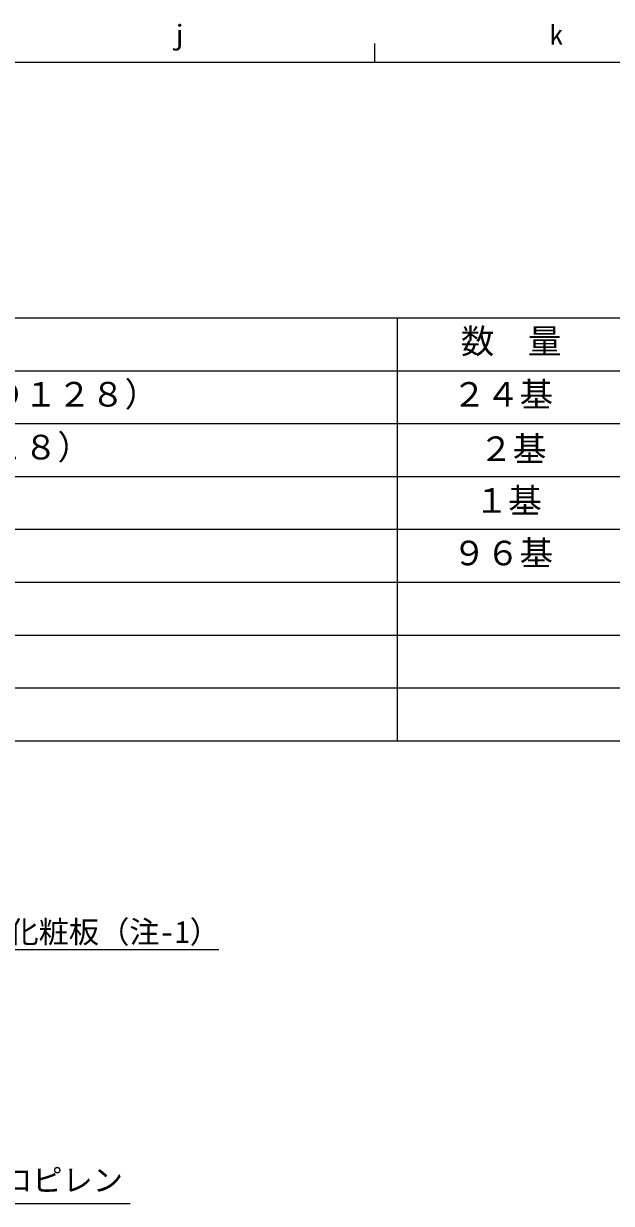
# Model space of a CAD drawing. Units: millimetres, scale not verified. Extents: x -3832 to 3834, y -2728 to 2729.
# Drawn here: x 833 to 1612, y 1167 to 2729 of the extents above; entities that cross this region are included whole.
import ezdxf
from ezdxf.enums import TextEntityAlignment as Align

# ---------------------------------------------------------------- set-up
doc = ezdxf.new("R2010")
doc.units = ezdxf.units.MM
doc.header["$LTSCALE"] = 20
for name, color, linetype, lineweight in [('0-5_2-7', 5, 'Continuous', 18), ('F-5', 3, 'Continuous', 18), ('F-B', 7, 'Continuous', 18)]:
    doc.layers.add(name, color=color, linetype=linetype, lineweight=lineweight)
doc.styles.add('ＭＳ ゴシック', font='')
doc.styles.get('ＭＳ ゴシック').set_extended_font_data('MS Gothic')

msp = doc.modelspace()

# ---------------------------------------------------------------- linework, layer by layer
at = {"layer": '0-5_2-7'}
for p, q in [((333.38, 1502.72), (1091.9, 1502.72)), ((360.32, 1166.74), (974.72, 1166.74))]:
    msp.add_line(p, q, dxfattribs=at)
at = {"layer": 'F-5'}
for p, q in [((3444.8, 2338.77), (-532.34, 2338.77)), ((1328.3, 1778.77), (1328.3, 2338.77)), ((3444.8, 2268.77), (-532.34, 2268.77)), ((3444.8, 2198.77), (-532.34, 2198.77)), ((3444.8, 2128.77), (-532.34, 2128.77)), ((3444.8, 2058.77), (-532.34, 2058.77)), ((3444.8, 1988.77), (-532.34, 1988.77)), ((3444.8, 1918.77), (-532.34, 1918.77)), ((3444.8, 1848.77), (-532.34, 1848.77)), ((3444.8, 1778.77), (-532.34, 1778.77))]:
    msp.add_line(p, q, dxfattribs=at)
at = {"layer": 'F-B'}
for p, q in [((1298.69, 2677.58), (1298.69, 2702.61)), ((-3831.94, 2677.58), (3801.44, 2677.58))]:
    msp.add_line(p, q, dxfattribs=at)

# ---------------------------------------------------------------- texts
at = {"layer": '0-5_2-7', "color": 7, "style": 'ＭＳ ゴシック'}
for s, p in [('キャビネット本体：木目調化粧板（注-1）', (333.38, 1502.72)), ('苗収納ユニット：ポリプロピレン', (364.95, 1174.04))]:
    msp.add_text(s, height=29.33, dxfattribs=at).set_placement(p, align=Align.BOTTOM_LEFT)
at = {"layer": 'F-5', "color": 7, "style": 'ＭＳ ゴシック'}
for s, p in [('数\u3000量', (1412.3, 2282.16)), ('ポリプロピレン（Ｗ４５０-Ｈ１２５-Ｄ１２８）', (34.67, 2212)), ('２４基', (1401.31, 2211.78)), ('ポリプロピレン（Ｗ４５０-Ｈ６-Ｄ１２８）', (34.67, 2142)), ('２基', (1436.8, 2139.79)), ('１基', (1430.78, 2071.33)), ('９６基', (1401.31, 2001.78))]:
    msp.add_text(s, height=32.56, dxfattribs=at).set_placement(p, align=Align.BOTTOM_LEFT)
at = {"layer": 'F-B', "style": 'ＭＳ ゴシック'}
for s, p in [('j', (1030.54, 2692.94)), ('k', (1529.9, 2692.94))]:
    msp.add_text(s, height=26.39, dxfattribs=at).set_placement(p, align=Align.BOTTOM_LEFT)

doc.saveas('drawing.dxf')
